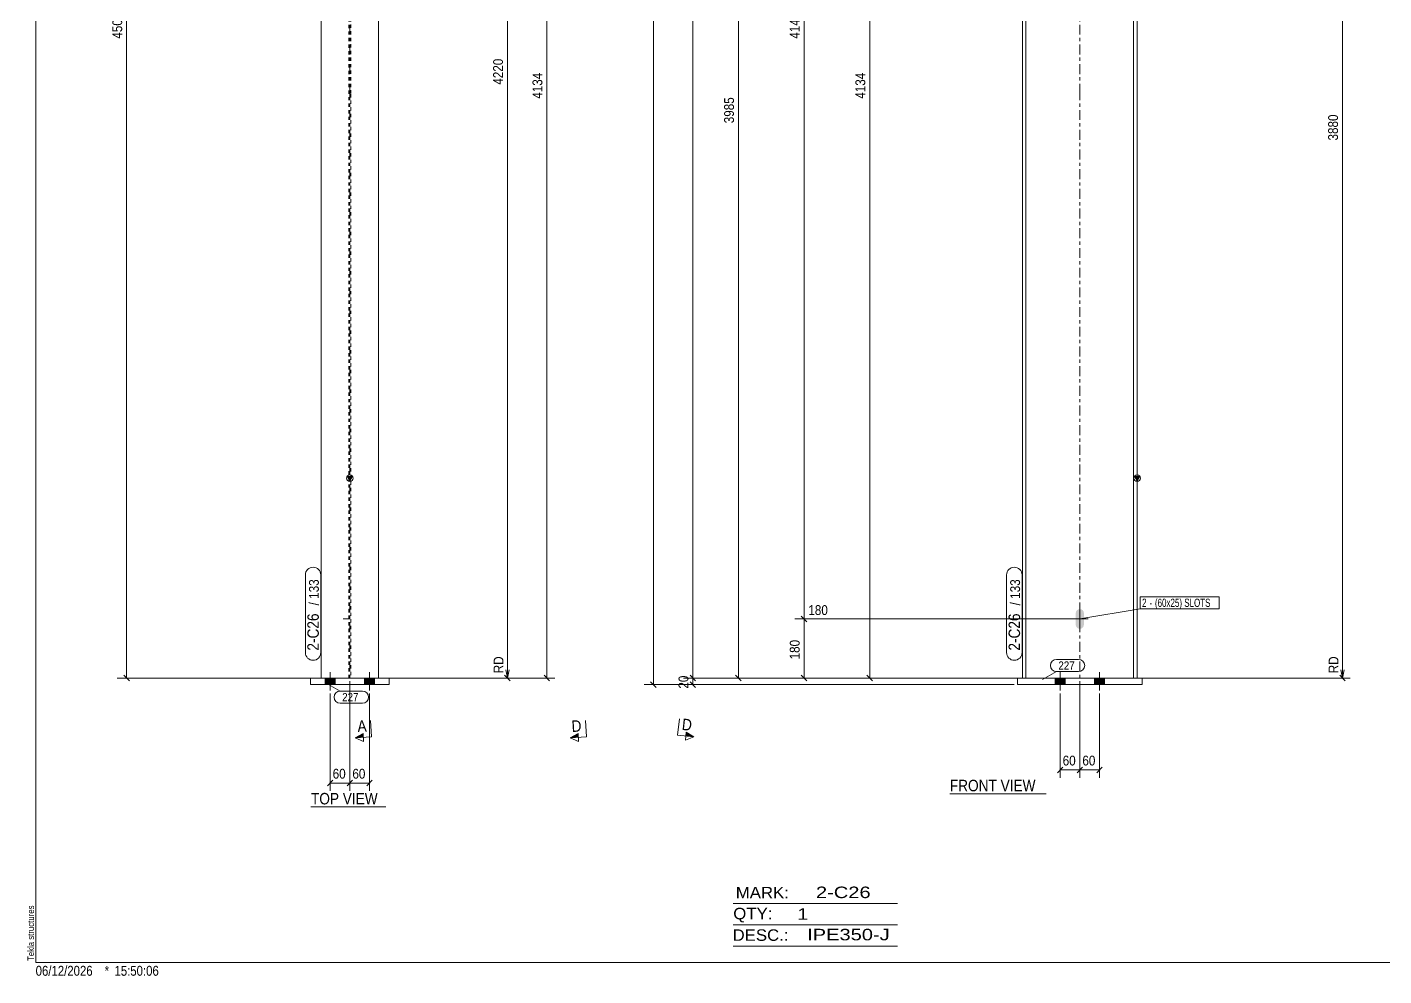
# Model space of a CAD drawing. Header units: millimetres. Extents: x 2 to 825, y 1 to 579.
# Drawn here: x 2.4 to 415.7, y 1 to 290 of the extents above; entities that cross this region are included whole.
import ezdxf

# ---------------------------------------------------------------- set-up
doc = ezdxf.new("R2010")
doc.units = ezdxf.units.MM
for name, pattern in [('XKITLINE00', [0]), ('XKITLINE01', [4, 1, -1, 1, -1]), ('XKITLINE02', [4, 2, -2]), ('XKITLINE03', [6, 3, -1, 1, -1])]:
    doc.linetypes.add(name, pattern=pattern)
for name, color, linetype, lineweight in [('Bolt', 3, 'Continuous', 0), ('BoltMark', 7, 'Continuous', 0), ('Dimensions', 7, 'Continuous', 0), ('DrawingSheet', 5, 'Continuous', 0), ('OtherObjectType', 7, 'Continuous', 0), ('Part', 2, 'Continuous', 0), ('PartMark', 7, 'Continuous', 0), ('Section', 6, 'Continuous', 0)]:
    doc.layers.add(name, color=color, linetype=linetype, lineweight=lineweight)
doc.styles.add('ARIAL', font='ARIAL.TTF')
doc.styles.add('ARIAL_NARROW', font='ARIALN.TTF')

# ---------------------------------------------------------------- blocks, each defined once
blk = doc.blocks.new('*A13')
at = {"layer": 'Bolt'}
for points in [[(323.55, 469.19), (323.07, 469.09), (322.6, 469.19), (322.19, 469.46), (321.92, 469.87), (321.82, 470.34), (321.82, 473.84), (321.92, 474.32), (322.19, 474.73), (322.6, 475), (323.07, 475.09), (323.55, 475), (323.96, 474.73), (324.23, 474.32), (324.32, 473.84), (324.32, 470.34), (324.23, 469.87), (323.96, 469.46)], [(323.55, 106.79), (323.07, 106.69), (322.6, 106.79), (322.19, 107.06), (321.92, 107.47), (321.82, 107.94), (321.82, 111.44), (321.92, 111.92), (322.19, 112.33), (322.6, 112.6), (323.07, 112.69), (323.55, 112.6), (323.96, 112.33), (324.23, 111.92), (324.32, 111.44), (324.32, 107.94), (324.23, 107.47), (323.96, 107.06)]]:
    blk.add_hatch(color=3, dxfattribs=at).paths.add_polyline_path(points, flags=17)
at = {"layer": 'Bolt', "color": 3, "linetype": 'XKITLINE00', "lineweight": 0}
for p, q in [((325.57, 472.09), (320.57, 472.09)), ((323.07, 474.59), (323.07, 469.59)), ((323.07, 112.19), (323.07, 107.19)), ((325.57, 109.69), (320.57, 109.69))]:
    blk.add_line(p, q, dxfattribs=at)
blk = doc.blocks.new('*A15')
at = {"layer": 'Bolt'}
for points in [[(318.57, 91.69), (318.57, 89.69), (315.57, 89.69), (315.57, 91.69)], [(318.57, 91.69), (318.57, 89.69), (315.57, 89.69), (315.57, 91.69)], [(330.57, 91.69), (330.57, 89.69), (327.57, 89.69), (327.57, 91.69)], [(330.57, 91.69), (330.57, 89.69), (327.57, 89.69), (327.57, 91.69)]]:
    blk.add_hatch(color=3, dxfattribs=at).paths.add_polyline_path(points, flags=17)
at = {"layer": 'Bolt', "color": 3, "linetype": 'XKITLINE00', "lineweight": 0}
for p, q in [((315.57, 91.69), (315.57, 89.69)), ((315.57, 91.69), (315.57, 89.69)), ((317.07, 93.44), (317.07, 87.94)), ((317.07, 93.44), (317.07, 87.94)), ((318.57, 91.69), (318.57, 89.69)), ((318.57, 91.69), (318.57, 89.69)), ((327.57, 91.69), (327.57, 89.69)), ((327.57, 91.69), (327.57, 89.69)), ((329.07, 93.44), (329.07, 87.94)), ((329.07, 93.44), (329.07, 87.94)), ((330.57, 91.69), (330.57, 89.69)), ((330.57, 91.69), (330.57, 89.69))]:
    blk.add_line(p, q, dxfattribs=at)
blk = doc.blocks.new('*A21')
at = {"layer": 'Part'}
blk.add_hatch(color=2, dxfattribs=at).paths.add_polyline_path([(339.77, 153.09), (341.37, 153.09), (340.57, 151.69)], flags=17)
at = {"layer": 'Part', "color": 7, "linetype": 'XKITLINE03', "lineweight": 0}
for p, q in [((323.07, 269.69), (323.07, 531.01)), ((323.07, 81.69), (323.07, 269.59))]:
    blk.add_line(p, q, dxfattribs=at)
at = {"layer": 'Part', "color": 7, "linetype": 'XKITLINE01', "lineweight": 0}
for p, q in [((305.57, 492.68), (305.57, 522.85)), ((305.57, 522.85), (306.67, 522.74)), ((339.47, 519.28), (306.67, 522.74)), ((306.67, 522.74), (306.67, 492.57)), ((305.57, 91.69), (340.57, 91.69))]:
    blk.add_line(p, q, dxfattribs=at)
at = {"layer": 'Part', "color": 2, "linetype": 'XKITLINE00', "lineweight": 0}
for p, q in [((339.47, 269.69), (339.47, 519.28)), ((339.47, 519.28), (340.57, 519.16)), ((340.57, 269.69), (340.57, 519.16)), ((305.57, 492.68), (305.57, 269.69)), ((306.67, 492.57), (306.67, 269.69)), ((305.57, 269.59), (305.57, 91.69)), ((306.67, 269.59), (306.67, 91.69)), ((339.47, 91.69), (339.47, 269.59)), ((340.57, 91.69), (340.57, 269.59)), ((340.57, 151.69), (339.77, 153.09)), ((339.77, 153.09), (341.37, 153.09)), ((341.37, 153.09), (340.57, 151.69))]:
    blk.add_line(p, q, dxfattribs=at)
blk.add_circle((340.57, 152.59), 1, dxfattribs=at)
blk = doc.blocks.new('*A25')
at = {"layer": 'Part', "color": 2, "linetype": 'XKITLINE00', "lineweight": 0}
for p, q in [((342.07, 91.69), (304.07, 91.69)), ((304.07, 91.69), (304.07, 89.69)), ((342.07, 91.69), (342.07, 89.69)), ((342.07, 89.69), (304.07, 89.69))]:
    blk.add_line(p, q, dxfattribs=at)
blk = doc.blocks.new('*A37')
at = {"layer": 'Bolt', "color": 3, "linetype": 'XKITLINE02', "lineweight": 0}
for p, q in [((98.7, 472.09), (102.7, 472.09)), ((100.35, 475.09), (101.05, 475.09)), ((100.35, 469.09), (101.05, 469.09)), ((100.35, 112.69), (101.05, 112.69)), ((98.7, 109.69), (102.7, 109.69)), ((100.35, 106.69), (101.05, 106.69))]:
    blk.add_line(p, q, dxfattribs=at)
blk = doc.blocks.new('*A39')
at = {"layer": 'Bolt'}
for points in [[(96.2, 91.69), (96.2, 89.69), (93.2, 89.69), (93.2, 91.69)], [(96.2, 91.69), (96.2, 89.69), (93.2, 89.69), (93.2, 91.69)], [(108.2, 91.69), (108.2, 89.69), (105.2, 89.69), (105.2, 91.69)], [(108.2, 91.69), (108.2, 89.69), (105.2, 89.69), (105.2, 91.69)]]:
    blk.add_hatch(color=3, dxfattribs=at).paths.add_polyline_path(points, flags=17)
at = {"layer": 'Bolt', "color": 3, "linetype": 'XKITLINE00', "lineweight": 0}
for p, q in [((93.2, 91.69), (93.2, 89.69)), ((93.2, 91.69), (93.2, 89.69)), ((94.7, 93.44), (94.7, 87.94)), ((94.7, 93.44), (94.7, 87.94)), ((96.2, 91.69), (96.2, 89.69)), ((96.2, 91.69), (96.2, 89.69)), ((105.2, 91.69), (105.2, 89.69)), ((105.2, 91.69), (105.2, 89.69)), ((106.7, 93.44), (106.7, 87.94)), ((106.7, 93.44), (106.7, 87.94)), ((108.2, 91.69), (108.2, 89.69)), ((108.2, 91.69), (108.2, 89.69))]:
    blk.add_line(p, q, dxfattribs=at)
blk = doc.blocks.new('*A45')
at = {"layer": 'Part'}
blk.add_hatch(color=2, dxfattribs=at).paths.add_polyline_path([(99.9, 153.09), (101.5, 153.09), (100.7, 151.69)], flags=17)
at = {"layer": 'Part', "color": 7, "linetype": 'XKITLINE03', "lineweight": 0}
for p, q in [((100.7, 269.69), (100.7, 531.01)), ((100.7, 81.69), (100.7, 269.59))]:
    blk.add_line(p, q, dxfattribs=at)
at = {"layer": 'Part', "color": 2, "linetype": 'XKITLINE00', "lineweight": 0}
for p, q in [((109.45, 522.85), (91.95, 522.85)), ((91.95, 522.85), (91.95, 269.69)), ((109.45, 269.69), (109.45, 522.85)), ((91.95, 269.59), (91.95, 91.69)), ((109.45, 91.69), (109.45, 269.59)), ((100.7, 151.69), (99.9, 153.09)), ((99.9, 153.09), (101.5, 153.09)), ((101.5, 153.09), (100.7, 151.69))]:
    blk.add_line(p, q, dxfattribs=at)
at = {"layer": 'Part', "color": 7, "linetype": 'XKITLINE01', "lineweight": 0}
for p, q in [((100.35, 522.74), (91.95, 522.74)), ((100.35, 269.69), (100.35, 522.74)), ((101.05, 522.74), (101.05, 269.69)), ((101.05, 522.74), (109.45, 522.74)), ((100.35, 519.28), (91.95, 519.28)), ((91.95, 519.16), (109.45, 519.16)), ((101.05, 519.28), (109.45, 519.28)), ((100.35, 91.69), (100.35, 269.59)), ((101.05, 269.59), (101.05, 91.69)), ((91.95, 91.69), (109.45, 91.69))]:
    blk.add_line(p, q, dxfattribs=at)
at = {"layer": 'Part', "color": 2, "linetype": 'XKITLINE00', "lineweight": 0}
blk.add_circle((100.7, 152.59), 1, dxfattribs=at)
blk = doc.blocks.new('*A49')
at = {"layer": 'Part', "color": 2, "linetype": 'XKITLINE00', "lineweight": 0}
for p, q in [((88.7, 89.69), (88.7, 91.69)), ((88.7, 91.69), (112.7, 91.69)), ((112.7, 91.69), (112.7, 89.69)), ((112.7, 89.69), (88.7, 89.69))]:
    blk.add_line(p, q, dxfattribs=at)
blk = doc.blocks.new('*A110')
at = {"layer": 'DrawingSheet', "color": 5, "linetype": 'XKITLINE00', "lineweight": 0}
for p, q in [((5, 579), (5, 5)), ((5, 5), (825, 5))]:
    blk.add_line(p, q, dxfattribs=at)
at = {"layer": 'DrawingSheet', "color": 5, "style": 'ARIAL', "width": 0.85}
blk.add_text('Tekla structures', height=2, rotation=90, dxfattribs=at).set_placement((4.5, 5.5))
blk = doc.blocks.new('*A114')
at = {"layer": 'OtherObjectType', "color": 6, "linetype": 'XKITLINE00', "lineweight": 0}
for p, q in [((217.5, 23), (267.5, 23)), ((217.5, 16.5), (267.5, 16.5)), ((217.5, 10), (267.5, 10))]:
    blk.add_line(p, q, dxfattribs=at)
at = {"layer": 'OtherObjectType', "color": 6, "style": 'ARIAL_NARROW'}
for s, width, p in [('MARK:', 1.275, (218.27, 24.58)), ('2-C26', 1.525501, (242.69, 24.65)), ('QTY:', 1.275, (217.5, 18.19)), ('1', 1.525501, (236.99, 18.05)), ('DESC.:', 1.275, (217.29, 11.63)), ('IPE350-J', 1.525501, (240, 11.79))]:
    blk.add_text(s, height=3.5, dxfattribs=dict(at, width=width)).set_placement(p)
blk = doc.blocks.new('*A117')
at = {"layer": 'OtherObjectType', "color": 7, "style": 'ARIAL_NARROW', "width": 1.008832}
for s, p in [('06/12/2026', (4.99, 1)), ('*', (26, 1)), ('15:50:06', (29, 1))]:
    blk.add_text(s, height=3, dxfattribs=at).set_placement(p)
blk = doc.blocks.new('*A118')
at = {"layer": 'Dimensions', "color": 7, "linetype": 'XKITLINE00', "lineweight": 0}
for p, q in [((366.41, 534.82), (190.33, 534.82)), ((192.33, 535.67), (194.03, 533.97)), ((193.18, 89.69), (193.18, 534.82)), ((303.07, 89.69), (190.33, 89.69)), ((192.33, 90.54), (194.03, 88.85))]:
    blk.add_line(p, q, dxfattribs=at)
at = {"layer": 'Dimensions', "color": 3}
for p in [(193.18, 534.82), (193.18, 89.69)]:
    blk.add_point(p, dxfattribs=at)
at = {"layer": 'Dimensions', "color": 3, "style": 'ARIAL', "width": 0.85}
blk.add_text('4967', height=3, rotation=90.0002, dxfattribs=at).set_placement((191.83, 307.81))
blk = doc.blocks.new('*A119')
at = {"layer": 'Dimensions', "color": 7, "linetype": 'XKITLINE00', "lineweight": 0}
for p, q in [((304.57, 91.69), (202.33, 91.69)), ((204.33, 92.54), (206.03, 90.85)), ((205.18, 89.69), (205.18, 91.69)), ((303.07, 89.69), (202.33, 89.69)), ((204.33, 90.54), (206.03, 88.85))]:
    blk.add_line(p, q, dxfattribs=at)
at = {"layer": 'Dimensions', "color": 3}
for p in [(205.18, 91.69), (205.18, 89.69)]:
    blk.add_point(p, dxfattribs=at)
at = {"layer": 'Dimensions', "color": 3, "style": 'ARIAL', "width": 0.85}
blk.add_text('20', height=3, rotation=90.0002, dxfattribs=at).set_placement((203.83, 88.47))
blk = doc.blocks.new('*A120')
at = {"layer": 'Dimensions', "color": 7, "linetype": 'XKITLINE00', "lineweight": 0}
for p, q in [((317.07, 86.94), (317.07, 61.29)), ((323.07, 90.69), (323.07, 61.29)), ((317.92, 64.54), (316.23, 62.85)), ((317.07, 63.69), (323.07, 63.69)), ((323.92, 64.54), (322.23, 62.85))]:
    blk.add_line(p, q, dxfattribs=at)
at = {"layer": 'Dimensions', "color": 3}
for p in [(317.07, 63.69), (323.07, 63.69)]:
    blk.add_point(p, dxfattribs=at)
at = {"layer": 'Dimensions', "color": 3, "style": 'ARIAL', "width": 0.85}
blk.add_text('60', height=3, dxfattribs=at).set_placement((317.85, 65.04))
blk = doc.blocks.new('*A121')
at = {"layer": 'Dimensions', "color": 7, "linetype": 'XKITLINE00', "lineweight": 0}
for p, q in [((323.07, 90.69), (323.07, 61.29)), ((329.07, 86.94), (329.07, 61.29)), ((323.92, 64.54), (322.23, 62.85)), ((323.07, 63.69), (329.07, 63.69)), ((329.92, 64.54), (328.23, 62.85))]:
    blk.add_line(p, q, dxfattribs=at)
at = {"layer": 'Dimensions', "color": 3}
for p in [(323.07, 63.69), (329.07, 63.69)]:
    blk.add_point(p, dxfattribs=at)
at = {"layer": 'Dimensions', "color": 3, "style": 'ARIAL', "width": 0.85}
blk.add_text('60', height=3, dxfattribs=at).set_placement((323.85, 65.04))
blk = doc.blocks.new('*A127')
at = {"layer": 'BoltMark', "color": 7, "linetype": 'XKITLINE00', "lineweight": 0}
for p, q in [((341.43, 116.46), (365.55, 116.46)), ((341.43, 112.76), (341.43, 116.46)), ((365.55, 112.76), (365.55, 116.46)), ((323.07, 109.69), (341.43, 112.76)), ((341.43, 112.76), (365.55, 112.76))]:
    blk.add_line(p, q, dxfattribs=at)
at = {"layer": 'BoltMark', "color": 3, "style": 'ARIAL_NARROW', "width": 0.85}
for s, p in [('2', (342.03, 113.36)), ('(60x25) SLOTS', (345.96, 113.36)), ('-', (344.3, 113.36))]:
    blk.add_text(s, height=2.5, dxfattribs=at).set_placement(p)
blk = doc.blocks.new('*A135')
at = {"layer": 'PartMark', "color": 7, "linetype": 'XKITLINE00', "lineweight": 0}
for p, q in [((315.95, 97.36), (322.71, 97.36)), ((311.7, 91.27), (315.95, 93.66)), ((315.95, 93.66), (322.71, 93.66))]:
    blk.add_line(p, q, dxfattribs=at)
for centre, start, end in [((315.95, 95.51), 90, 270), ((322.71, 95.51), 270, 90)]:
    blk.add_arc(centre, 1.85, start, end, dxfattribs=at)
at = {"layer": 'PartMark', "color": 3, "style": 'ARIAL', "width": 0.85}
blk.add_text('227', height=2.5, dxfattribs=at).set_placement((316.55, 94.26))
blk = doc.blocks.new('*A139')
at = {"layer": 'PartMark', "color": 7, "linetype": 'XKITLINE00', "lineweight": 0}
for p, q in [((300.77, 99.44), (300.77, 123.09)), ((305.47, 99.44), (305.47, 123.09))]:
    blk.add_line(p, q, dxfattribs=at)
for centre, start, end in [((303.12, 123.09), 0, 180), ((303.12, 99.44), 180, 0)]:
    blk.add_arc(centre, 2.35, start, end, dxfattribs=at)
at = {"layer": 'PartMark', "color": 3, "style": 'ARIAL', "width": 0.85}
for s, p in [('133', (304.87, 115.82)), ('/', (304.87, 113.81))]:
    blk.add_text(s, height=3, rotation=90.0002, dxfattribs=at).set_placement(p)
at = {"layer": 'PartMark', "color": 1, "style": 'ARIAL', "width": 0.85}
blk.add_text('2-C26', height=3.5, rotation=90.0002, dxfattribs=at).set_placement((304.87, 100.04))
blk = doc.blocks.new('*A143')
at = {"layer": 'Section'}
for points in [[(258.75, 550.59), (261.24, 550.33), (258.62, 549.35)], [(203.17, 75.24), (205.53, 73.74), (203.04, 74)]]:
    blk.add_hatch(color=3, dxfattribs=at).paths.add_polyline_path(points, flags=17)
at = {"layer": 'Section', "color": 1, "linetype": 'XKITLINE00', "lineweight": 0}
for p, q in [((256.26, 550.85), (255.74, 545.88)), ((256.26, 550.85), (261.24, 550.33)), ((200.55, 74.26), (201.08, 79.23)), ((200.55, 74.26), (205.53, 73.74))]:
    blk.add_line(p, q, dxfattribs=at)
at = {"layer": 'Section', "color": 3, "linetype": 'XKITLINE00', "lineweight": 0}
for p, q in [((258.62, 549.35), (258.88, 551.83)), ((261.24, 550.33), (258.62, 549.35)), ((258.88, 551.83), (261.24, 550.33)), ((203.17, 75.24), (202.91, 72.76)), ((205.53, 73.74), (203.17, 75.24)), ((205.53, 73.74), (202.91, 72.76))]:
    blk.add_line(p, q, dxfattribs=at)
at = {"layer": 'Section', "color": 7, "style": 'ARIAL', "width": 0.85}
for p in [(256.71, 545.53), (201.73, 75.9)]:
    blk.add_text('D', height=3.5, rotation=-6.0218, dxfattribs=at).set_placement(p)
blk = doc.blocks.new('*A146')
at = {"layer": 'OtherObjectType', "color": 7, "linetype": 'XKITLINE00', "lineweight": 0}
blk.add_line((283.48, 56.44), (312.78, 56.44), dxfattribs=at)
at = {"layer": 'OtherObjectType', "color": 7, "style": 'ARIAL', "width": 0.85}
blk.add_text('FRONT VIEW', height=3.5, dxfattribs=at).set_placement((283.48, 57.19))
blk = doc.blocks.new('*A147')
at = {"layer": 'Dimensions', "color": 7, "linetype": 'XKITLINE00', "lineweight": 0}
for p, q in [((304.57, 522.85), (202.33, 522.85)), ((204.33, 523.7), (206.03, 522)), ((205.18, 91.69), (205.18, 522.85)), ((304.57, 91.69), (202.33, 91.69)), ((204.33, 92.54), (206.03, 90.85))]:
    blk.add_line(p, q, dxfattribs=at)
at = {"layer": 'Dimensions', "color": 3}
for p in [(205.18, 522.85), (205.18, 91.69)]:
    blk.add_point(p, dxfattribs=at)
at = {"layer": 'Dimensions', "color": 3, "style": 'ARIAL', "width": 0.85}
blk.add_text('4828', height=3, rotation=90.0002, dxfattribs=at).set_placement((203.83, 302.82))
blk = doc.blocks.new('*A149')
at = {"layer": 'Dimensions', "color": 7, "linetype": 'XKITLINE00', "lineweight": 0}
for p, q in [((305.67, 438.59), (216.22, 438.59)), ((218.23, 439.44), (219.92, 437.75)), ((219.07, 91.69), (219.07, 438.59)), ((304.57, 91.69), (216.22, 91.69)), ((218.23, 92.54), (219.92, 90.85))]:
    blk.add_line(p, q, dxfattribs=at)
at = {"layer": 'Dimensions', "color": 3}
for p in [(219.07, 438.59), (219.07, 91.69)]:
    blk.add_point(p, dxfattribs=at)
at = {"layer": 'Dimensions', "color": 3, "style": 'ARIAL', "width": 0.85}
blk.add_text('3985', height=3, dxfattribs=at).set_placement((220.37, 439.79))
blk.add_text('3985', height=3, rotation=90.0002, dxfattribs=at).set_placement((217.72, 260.69))
blk = doc.blocks.new('*A151')
at = {"layer": 'Dimensions', "color": 7, "linetype": 'XKITLINE00', "lineweight": 0}
for p, q in [((322.07, 109.69), (236.22, 109.69)), ((238.23, 110.54), (239.92, 108.85)), ((239.07, 91.69), (239.07, 109.69)), ((304.57, 91.69), (236.22, 91.69)), ((238.23, 92.54), (239.92, 90.85))]:
    blk.add_line(p, q, dxfattribs=at)
at = {"layer": 'Dimensions', "color": 3}
for p in [(239.07, 109.69), (239.07, 91.69)]:
    blk.add_point(p, dxfattribs=at)
at = {"layer": 'Dimensions', "color": 3, "style": 'ARIAL', "width": 0.85}
blk.add_text('180', height=3, dxfattribs=at).set_placement((240.37, 110.89))
blk.add_text('180', height=3, rotation=90.0002, dxfattribs=at).set_placement((237.72, 97.36))
blk = doc.blocks.new('*A152')
at = {"layer": 'Dimensions', "color": 7, "linetype": 'XKITLINE00', "lineweight": 0}
for p, q in [((322.07, 472.09), (236.22, 472.09)), ((238.23, 472.94), (239.92, 471.25)), ((239.07, 109.69), (239.07, 472.09)), ((322.07, 109.69), (236.22, 109.69)), ((238.23, 110.54), (239.92, 108.85))]:
    blk.add_line(p, q, dxfattribs=at)
at = {"layer": 'Dimensions', "color": 3}
for p in [(239.07, 472.09), (239.07, 109.69)]:
    blk.add_point(p, dxfattribs=at)
at = {"layer": 'Dimensions', "color": 3, "style": 'ARIAL', "width": 0.85}
blk.add_text('4320', height=3, dxfattribs=at).set_placement((240.37, 473.29))
blk.add_text('4140', height=3, rotation=90.0002, dxfattribs=at).set_placement((237.72, 286.44))
blk = doc.blocks.new('*A154')
at = {"layer": 'Dimensions', "color": 7, "linetype": 'XKITLINE00', "lineweight": 0}
for p, q in [((305.67, 453.52), (256.22, 453.52)), ((258.23, 454.37), (259.92, 452.67)), ((259.07, 91.69), (259.07, 453.52)), ((304.57, 91.69), (256.22, 91.69)), ((258.23, 92.54), (259.92, 90.85))]:
    blk.add_line(p, q, dxfattribs=at)
at = {"layer": 'Dimensions', "color": 3}
for p in [(259.07, 453.52), (259.07, 91.69)]:
    blk.add_point(p, dxfattribs=at)
at = {"layer": 'Dimensions', "color": 3, "style": 'ARIAL', "width": 0.85}
blk.add_text('4134', height=3, dxfattribs=at).set_placement((260.37, 454.72))
blk.add_text('4134', height=3, rotation=90.0002, dxfattribs=at).set_placement((257.72, 268.16))
blk = doc.blocks.new('*A158')
at = {"layer": 'Dimensions', "color": 7, "linetype": 'XKITLINE00', "lineweight": 0}
for p, q in [((341.57, 428.09), (405.47, 428.09)), ((402.23, 428.94), (403.92, 427.25)), ((403.07, 91.69), (403.07, 428.09)), ((403.07, 98.92), (403.07, 91.69)), ((341.57, 91.69), (405.47, 91.69)), ((341.57, 91.69), (405.47, 91.69)), ((402.23, 92.54), (403.92, 90.85)), ((402.57, 94.19), (403.07, 91.69)), ((403.57, 94.19), (403.07, 91.69))]:
    blk.add_line(p, q, dxfattribs=at)
at = {"layer": 'Dimensions', "color": 3}
for p in [(403.07, 428.09), (403.07, 91.69)]:
    blk.add_point(p, dxfattribs=at)
at = {"layer": 'Dimensions', "color": 7}
blk.add_point((403.07, 91.69), dxfattribs=at)
at = {"layer": 'Dimensions', "color": 3, "style": 'ARIAL', "width": 0.85}
blk.add_text('3880', height=3, dxfattribs=at).set_placement((388.37, 429.29))
for s, p in [('3880', (401.72, 255.44)), ('RD', (401.87, 93.14))]:
    blk.add_text(s, height=3, rotation=90.0002, dxfattribs=at).set_placement(p)
blk = doc.blocks.new('*A168')
at = {"layer": 'Dimensions', "color": 7, "linetype": 'XKITLINE00', "lineweight": 0}
for p, q in [((94.7, 86.94), (94.7, 57.29)), ((100.7, 90.69), (100.7, 57.29)), ((95.54, 60.54), (93.85, 58.85)), ((94.7, 59.69), (100.7, 59.69)), ((101.54, 60.54), (99.85, 58.85))]:
    blk.add_line(p, q, dxfattribs=at)
at = {"layer": 'Dimensions', "color": 3}
for p in [(94.7, 59.69), (100.7, 59.69)]:
    blk.add_point(p, dxfattribs=at)
at = {"layer": 'Dimensions', "color": 3, "style": 'ARIAL', "width": 0.85}
blk.add_text('60', height=3, dxfattribs=at).set_placement((95.47, 61.04))
blk = doc.blocks.new('*A169')
at = {"layer": 'Dimensions', "color": 7, "linetype": 'XKITLINE00', "lineweight": 0}
for p, q in [((100.7, 90.69), (100.7, 57.29)), ((106.7, 86.94), (106.7, 57.29)), ((101.54, 60.54), (99.85, 58.85)), ((100.7, 59.69), (106.7, 59.69)), ((107.54, 60.54), (105.85, 58.85))]:
    blk.add_line(p, q, dxfattribs=at)
at = {"layer": 'Dimensions', "color": 3}
for p in [(100.7, 59.69), (106.7, 59.69)]:
    blk.add_point(p, dxfattribs=at)
at = {"layer": 'Dimensions', "color": 3, "style": 'ARIAL', "width": 0.85}
blk.add_text('60', height=3, dxfattribs=at).set_placement((101.47, 61.04))
blk = doc.blocks.new('*A186')
at = {"layer": 'PartMark', "color": 7, "linetype": 'XKITLINE00', "lineweight": 0}
for p, q in [((93.53, 90.12), (97.77, 87.73)), ((97.77, 87.73), (104.53, 87.73)), ((97.77, 84.03), (104.53, 84.03))]:
    blk.add_line(p, q, dxfattribs=at)
for centre, start, end in [((97.77, 85.88), 90, 270), ((104.53, 85.88), 270, 90)]:
    blk.add_arc(centre, 1.85, start, end, dxfattribs=at)
at = {"layer": 'PartMark', "color": 3, "style": 'ARIAL', "width": 0.85}
blk.add_text('227', height=2.5, dxfattribs=at).set_placement((98.37, 84.63))
blk = doc.blocks.new('*A190')
at = {"layer": 'PartMark', "color": 7, "linetype": 'XKITLINE00', "lineweight": 0}
for p, q in [((87.15, 99.44), (87.15, 123.09)), ((91.85, 99.44), (91.85, 123.09))]:
    blk.add_line(p, q, dxfattribs=at)
for centre, start, end in [((89.5, 123.09), 0, 180), ((89.5, 99.44), 180, 0)]:
    blk.add_arc(centre, 2.35, start, end, dxfattribs=at)
at = {"layer": 'PartMark', "color": 3, "style": 'ARIAL', "width": 0.85}
for s, p in [('133', (91.25, 115.82)), ('/', (91.25, 113.81))]:
    blk.add_text(s, height=3, rotation=90.0002, dxfattribs=at).set_placement(p)
at = {"layer": 'PartMark', "color": 1, "style": 'ARIAL', "width": 0.85}
blk.add_text('2-C26', height=3.5, rotation=90.0002, dxfattribs=at).set_placement((91.25, 100.04))
blk = doc.blocks.new('*A191')
at = {"layer": 'Section'}
for points in [[(139.63, 549.05), (137.06, 550.15), (139.56, 550.3)], [(170.31, 73.59), (167.81, 73.44), (170.23, 74.84)]]:
    blk.add_hatch(color=3, dxfattribs=at).paths.add_polyline_path(points, flags=17)
at = {"layer": 'Section', "color": 3, "linetype": 'XKITLINE00', "lineweight": 0}
for p, q in [((137.06, 550.15), (139.49, 551.54)), ((137.06, 550.15), (139.63, 549.05)), ((139.63, 549.05), (139.49, 551.54)), ((167.81, 73.44), (170.23, 74.84)), ((170.23, 74.84), (170.38, 72.34)), ((170.38, 72.34), (167.81, 73.44))]:
    blk.add_line(p, q, dxfattribs=at)
at = {"layer": 'Section', "color": 1, "linetype": 'XKITLINE00', "lineweight": 0}
for p, q in [((142.05, 550.44), (137.06, 550.15)), ((142.05, 550.44), (142.34, 545.45)), ((172.8, 73.74), (172.51, 78.73)), ((172.8, 73.74), (167.81, 73.44))]:
    blk.add_line(p, q, dxfattribs=at)
at = {"layer": 'Section', "color": 7, "style": 'ARIAL', "width": 0.85}
for p in [(138, 544.95), (168.34, 75.23)]:
    blk.add_text('D', height=3.5, rotation=3.3289, dxfattribs=at).set_placement(p)
blk = doc.blocks.new('*A192')
at = {"layer": 'Section'}
for points in [[(75.13, 532.29), (72.56, 533.4), (75.06, 533.54)], [(104.83, 73.59), (102.34, 73.44), (104.76, 74.84)]]:
    blk.add_hatch(color=3, dxfattribs=at).paths.add_polyline_path(points, flags=17)
at = {"layer": 'Section', "color": 3, "linetype": 'XKITLINE00', "lineweight": 0}
for p, q in [((72.56, 533.4), (74.99, 534.79)), ((72.56, 533.4), (75.13, 532.29)), ((75.13, 532.29), (74.99, 534.79)), ((102.34, 73.44), (104.76, 74.84)), ((104.76, 74.84), (104.9, 72.34)), ((104.9, 72.34), (102.34, 73.44))]:
    blk.add_line(p, q, dxfattribs=at)
at = {"layer": 'Section', "color": 1, "linetype": 'XKITLINE00', "lineweight": 0}
for p, q in [((77.56, 533.69), (72.56, 533.4)), ((77.56, 533.69), (77.85, 528.69)), ((107.33, 73.74), (107.04, 78.73)), ((107.33, 73.74), (102.34, 73.44))]:
    blk.add_line(p, q, dxfattribs=at)
at = {"layer": 'Section', "color": 7, "style": 'ARIAL', "width": 0.85}
for p in [(73.75, 528.21), (103.12, 75.24)]:
    blk.add_text('A', height=3.5, rotation=3.3289, dxfattribs=at).set_placement(p)
blk = doc.blocks.new('*A193')
at = {"layer": 'OtherObjectType', "color": 7, "linetype": 'XKITLINE00', "lineweight": 0}
blk.add_line((88.86, 52.44), (111.68, 52.44), dxfattribs=at)
at = {"layer": 'OtherObjectType', "color": 7, "style": 'ARIAL', "width": 0.85}
blk.add_text('TOP VIEW', height=3.5, dxfattribs=at).set_placement((88.86, 53.19))
blk = doc.blocks.new('*A198')
at = {"layer": 'Dimensions', "color": 7, "linetype": 'XKITLINE00', "lineweight": 0}
for p, q in [((78.11, 490.12), (29.85, 490.12)), ((31.85, 490.97), (33.54, 489.27)), ((32.7, 91.69), (32.7, 490.12)), ((90.95, 91.69), (29.85, 91.69)), ((31.85, 92.54), (33.54, 90.85))]:
    blk.add_line(p, q, dxfattribs=at)
at = {"layer": 'Dimensions', "color": 3}
for p in [(32.7, 490.12), (32.7, 91.69)]:
    blk.add_point(p, dxfattribs=at)
at = {"layer": 'Dimensions', "color": 3, "style": 'ARIAL', "width": 0.85}
blk.add_text('4500', height=3, dxfattribs=at).set_placement((34, 491.32))
blk.add_text('4500', height=3, rotation=90.0002, dxfattribs=at).set_placement((31.35, 286.46))
blk = doc.blocks.new('*A200')
at = {"layer": 'Dimensions', "color": 7, "linetype": 'XKITLINE00', "lineweight": 0}
for p, q in [((101.35, 453.52), (163.1, 453.52)), ((159.85, 454.37), (161.54, 452.67)), ((160.7, 91.69), (160.7, 453.52)), ((110.45, 91.69), (163.1, 91.69)), ((159.85, 92.54), (161.54, 90.85))]:
    blk.add_line(p, q, dxfattribs=at)
at = {"layer": 'Dimensions', "color": 3}
for p in [(160.7, 453.52), (160.7, 91.69)]:
    blk.add_point(p, dxfattribs=at)
at = {"layer": 'Dimensions', "color": 3, "style": 'ARIAL', "width": 0.85}
blk.add_text('4134', height=3, dxfattribs=at).set_placement((150.5, 454.72))
blk.add_text('4134', height=3, rotation=90.0002, dxfattribs=at).set_placement((159.35, 268.16))
blk = doc.blocks.new('*A202')
at = {"layer": 'Dimensions', "color": 7, "linetype": 'XKITLINE00', "lineweight": 0}
for p, q in [((147.85, 462.94), (149.54, 461.24)), ((106.7, 462.09), (151.1, 462.09)), ((148.7, 91.69), (148.7, 462.09)), ((148.7, 98.92), (148.7, 91.69)), ((110.45, 91.69), (151.1, 91.69)), ((110.45, 91.69), (151.1, 91.69)), ((147.85, 92.54), (149.54, 90.85)), ((148.2, 94.19), (148.7, 91.69)), ((149.2, 94.19), (148.7, 91.69))]:
    blk.add_line(p, q, dxfattribs=at)
at = {"layer": 'Dimensions', "color": 3}
for p in [(148.7, 462.09), (148.7, 91.69)]:
    blk.add_point(p, dxfattribs=at)
at = {"layer": 'Dimensions', "color": 7}
blk.add_point((148.7, 91.69), dxfattribs=at)
at = {"layer": 'Dimensions', "color": 3, "style": 'ARIAL', "width": 0.85}
blk.add_text('4220', height=3, dxfattribs=at).set_placement((134, 463.29))
for s, p in [('4220', (147.35, 272.44)), ('RD', (147.5, 93.14))]:
    blk.add_text(s, height=3, rotation=90.0002, dxfattribs=at).set_placement(p)

msp = doc.modelspace()

# ---------------------------------------------------------------- block references
at = {"lineweight": 0}
for name in ['*A110', '*A191', '*A143', '*A192', '*A118', '*A147', '*A198', '*A152', '*A37', '*A13', '*A202', '*A200', '*A154', '*A149', '*A158', '*A190', '*A139', '*A127', '*A151', '*A135', '*A49', '*A39', '*A119', '*A25', '*A15', '*A186', '*A168', '*A169', '*A120', '*A121', '*A146', '*A193', '*A114', '*A117']:
    msp.add_blockref(name, (0, 0), dxfattribs=at)
at = {"layer": 'Part', "lineweight": 0}
for name in ['*A45', '*A21']:
    msp.add_blockref(name, (0, 0), dxfattribs=at)

doc.saveas('drawing.dxf')
